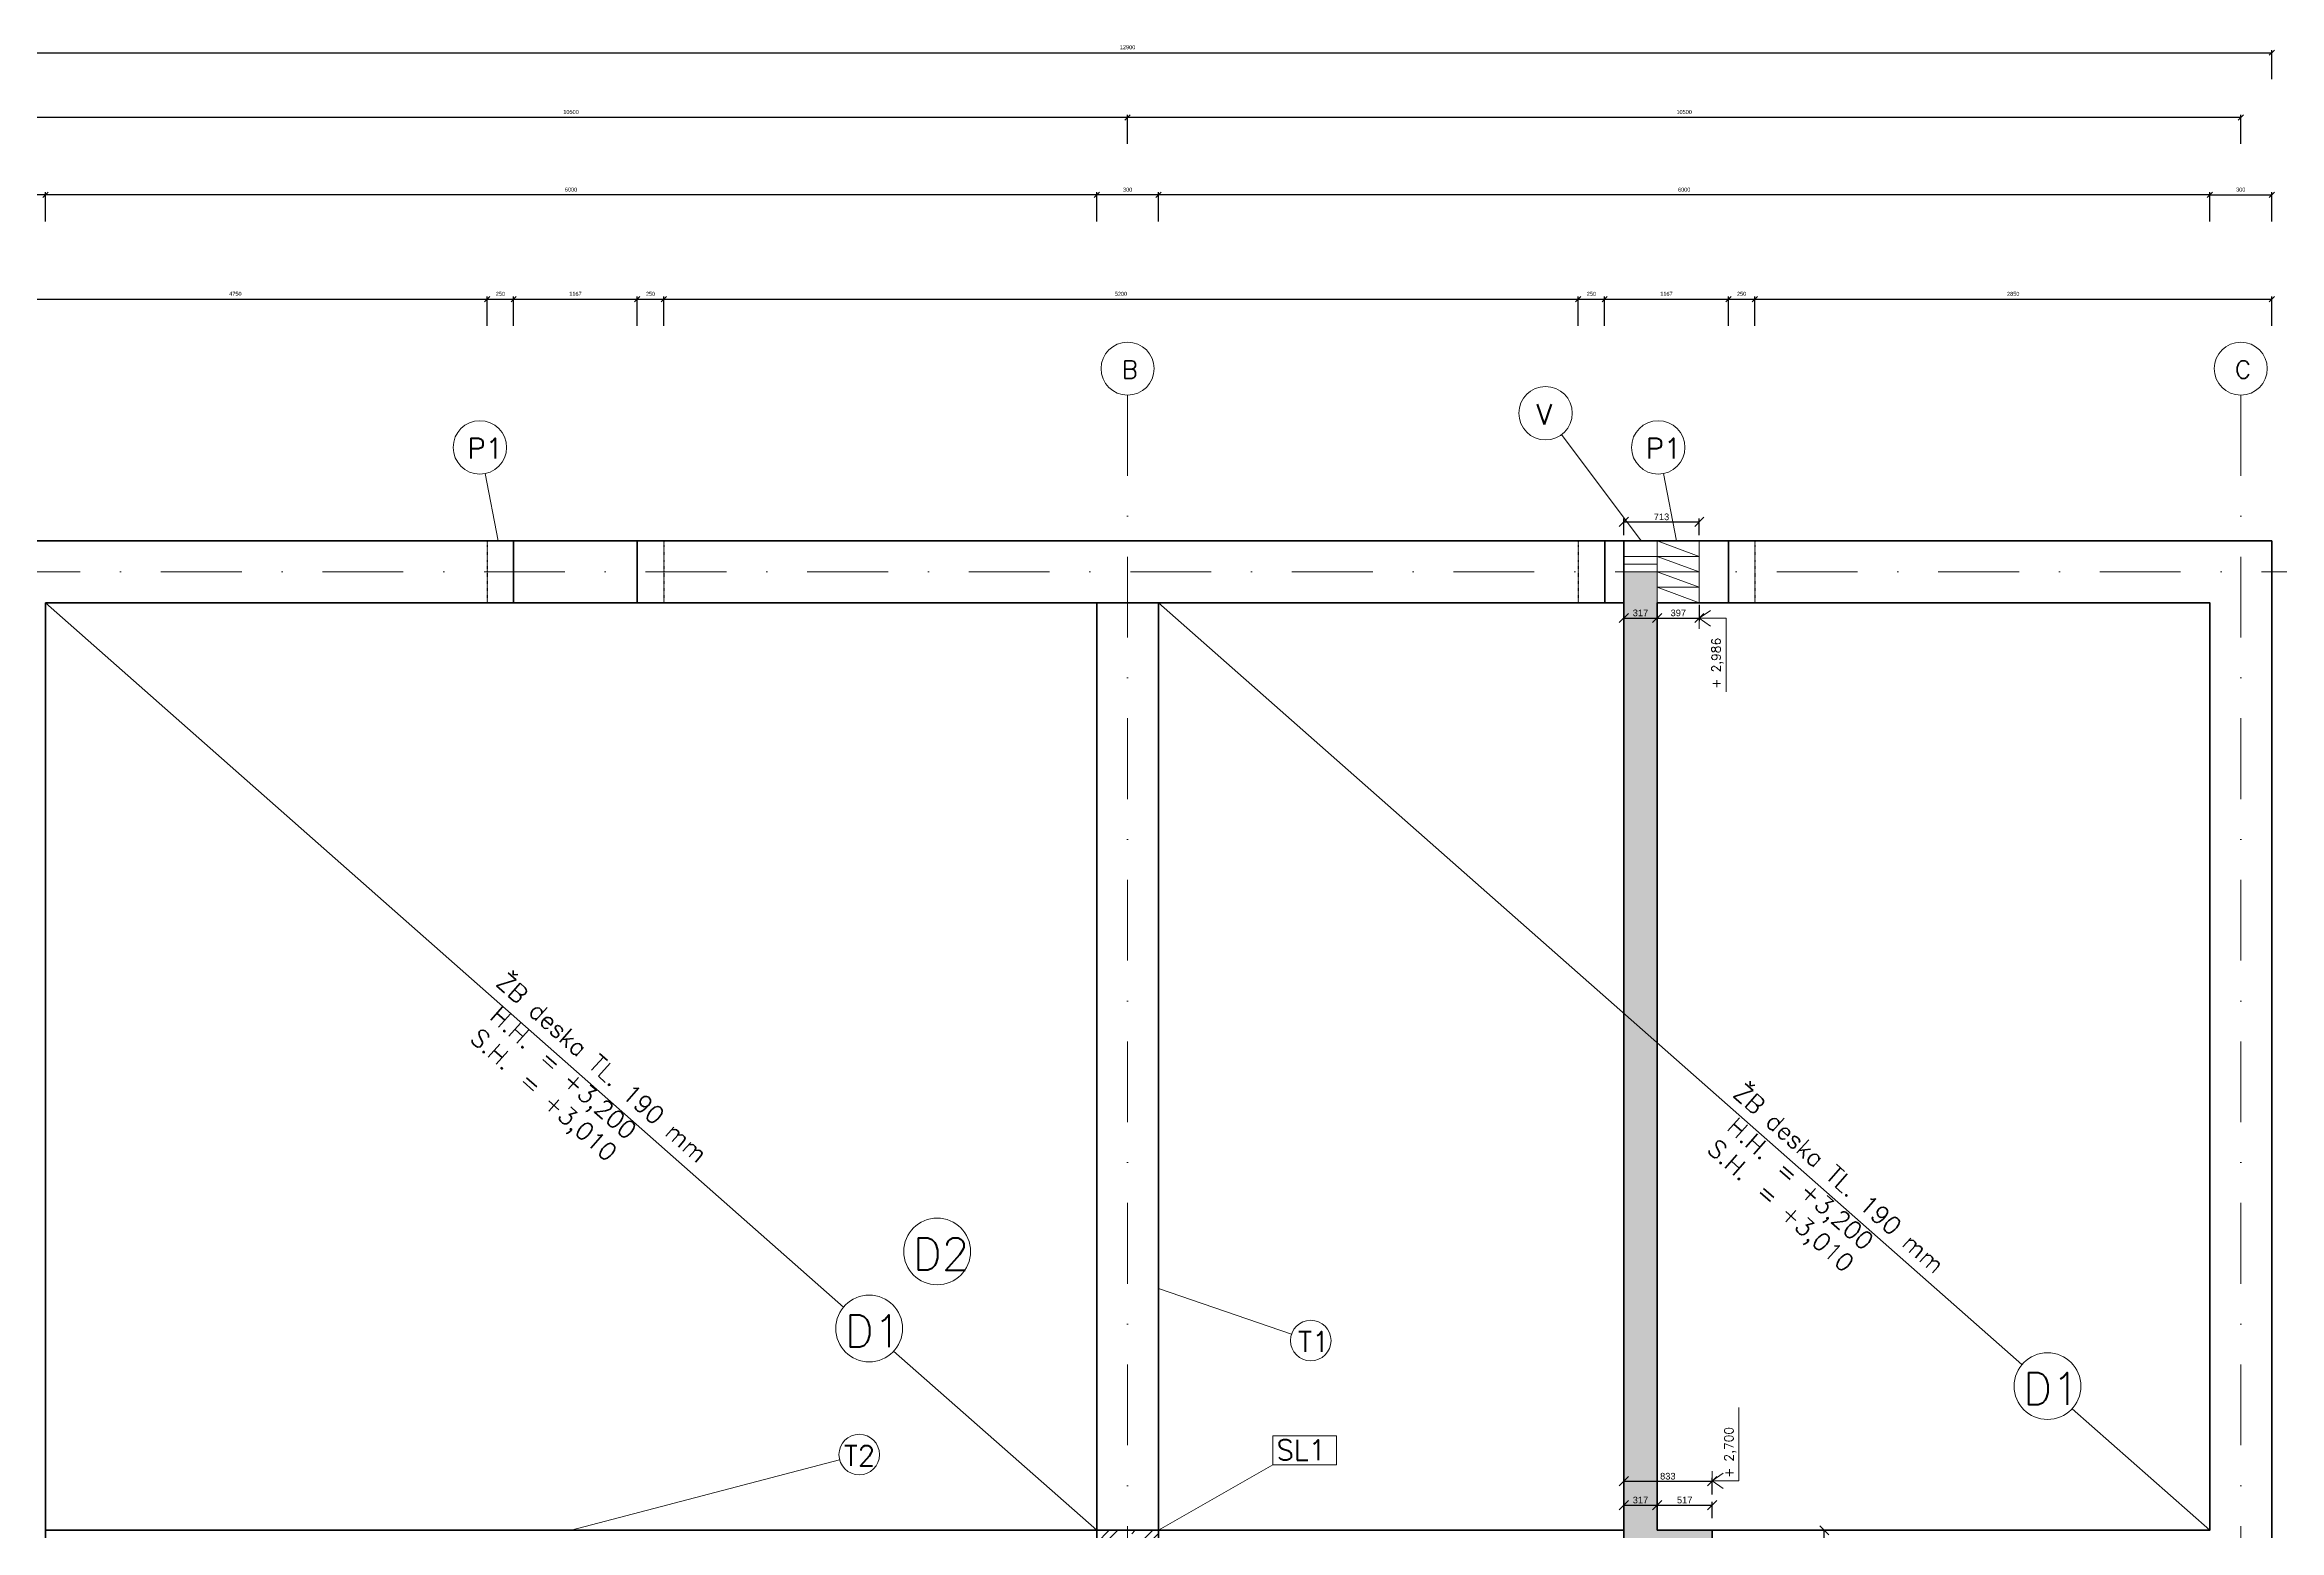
# Model space of a CAD drawing. Header units: millimetres. Extents: x -109904 to 256066, y -215550 to 75535.
# Drawn here: x 169534 to 190613, y 19636 to 33650 of the extents above; entities that cross this region are included whole.
import ezdxf

# ---------------------------------------------------------------- set-up
doc = ezdxf.new("R2010")
doc.units = ezdxf.units.MM
doc.header["$LTSCALE"] = 20
for name, pattern in [('DĚLICÍ', [31.75, 12.7, -6.35, 0, -6.35, 0, -6.35]), ('ČERCHOVANÁ', [25.4, 12.7, -6.35, 0, -6.35]), ('ČERCHOVANÁ2', [12.7, 6.35, -3.175, 0, -3.175])]:
    doc.linetypes.add(name, pattern=pattern)
for name, color, linetype, lineweight in [('izolace', 42, 'IZOLACE', 13), ('Koty', 4, 'Continuous', 18), ('Kóty', 4, 'Continuous', 18), ('překlady', 2, 'DĚLICÍ', 25), ('TENKÁ PLNÁ ČÁRA', 7, 'Continuous', 18), ('TENKÁ ČERCHOVANÁ ČÁRA', 60, 'ČERCHOVANÁ', 18), ('TLUSTÁ PLNÁ ČÁRA', 2, 'Continuous', 35), ('tlustá čára', 212, 'Continuous', 35), ('šrafy', 7, 'Continuous', 13)]:
    doc.layers.add(name, color=color, linetype=linetype, lineweight=lineweight)
doc.styles.add('Romans', font='romans.shx')
doc.styles.get("Standard").update_dxf_attribs({"font": 'arial.ttf'})
doc.linetypes.add('IZOLACE', pattern='A,0.00254,-2.54,[134,ltypeshp.shx,S=2.54,R=0,X=-2.54,Y=0],-5.08,[134,ltypeshp.shx,S=2.54,R=180,X=2.54,Y=0],-2.54', length=10.16254)
doc.dimstyles.new('Kopie Rozmery_1_50 - mensi koty', dxfattribs={"dimscale": 25, "dimtxt": 2.5, "dimasz": 3.5, "dimexe": 1.25, "dimexo": 0.625, "dimtad": 1, "dimdec": 0, "dimtxsty": 'Standard', "dimblk": 'OBLIQUE', "dimcen": 2.5, "dimadec": 0, "dimazin": 0, "dimtfac": 1, "dimtdec": 0, "dimtmove": 0, "dimatfit": 3, "dimldrblk": 'OBLIQUE', "dimfxl": 5, "dimfxlon": 1, "dimarcsym": 0})
doc.dimstyles.new('Rozmery_1_50', dxfattribs={"dimscale": 50, "dimtxt": 0.75, "dimasz": 1, "dimexe": 0.5, "dimexo": 0.625, "dimtad": 1, "dimdec": 0, "dimtxsty": 'Standard', "dimblk": 'OBLIQUE', "dimcen": 2.5, "dimadec": 0, "dimazin": 0, "dimtfac": 1, "dimtdec": 0, "dimtmove": 0, "dimatfit": 3, "dimldrblk": 'OBLIQUE', "dimfxl": 5, "dimfxlon": 1, "dimarcsym": 0})

# ---------------------------------------------------------------- blocks, each defined once
blk = doc.blocks.new('_Oblique')
at = {"color": 0, "linetype": 'ByBlock', "lineweight": -2}
blk.add_line((-0.5, -0.5), (0.5, 0.5), dxfattribs=at)
blk = doc.blocks.new('*D277')
at = {"layer": 'Defpoints', "color": 0, "transparency": 16777216}
for p in [(180041, 32233), (180041, 29746), (189957, 29064)]:
    blk.add_point(p, dxfattribs=at)
at = {"layer": 'Kóty', "color": 0, "lineweight": -2, "transparency": 16777216}
for p, q in [((180041, 31983), (180041, 32258)), ((189957, 31983), (189957, 32258)), ((189957, 32233), (180041, 32233))]:
    blk.add_line(p, q, dxfattribs=at)
at = {"layer": 'Kóty', "color": 0, "lineweight": -2, "transparency": 16777216, "xscale": 50, "yscale": 50, "zscale": 50, "rotation": 180}
blk.add_blockref('_Oblique', (180041, 32233), dxfattribs=at)
at = {"layer": 'Kóty', "color": 0, "lineweight": -2, "transparency": 16777216, "xscale": 50, "yscale": 50, "zscale": 50}
blk.add_blockref('_Oblique', (189957, 32233), dxfattribs=at)
at = {"layer": 'Kóty', "color": 0, "transparency": 16777216, "insert": (184999, 32283), "char_height": 37.5, "attachment_point": 5}
blk.add_mtext('6000', dxfattribs=at)
blk = doc.blocks.new('*D278')
at = {"layer": 'Defpoints', "color": 0, "transparency": 16777216}
for p in [(179458, 32233), (179458, 29064), (180041, 29064)]:
    blk.add_point(p, dxfattribs=at)
at = {"layer": 'Kóty', "color": 0, "lineweight": -2, "transparency": 16777216}
for p, q in [((179458, 31983), (179458, 32258)), ((180041, 31983), (180041, 32258)), ((180041, 32233), (179458, 32233))]:
    blk.add_line(p, q, dxfattribs=at)
at = {"layer": 'Kóty', "color": 0, "lineweight": -2, "transparency": 16777216, "xscale": 50, "yscale": 50, "zscale": 50, "rotation": 180}
blk.add_blockref('_Oblique', (179458, 32233), dxfattribs=at)
at = {"layer": 'Kóty', "color": 0, "lineweight": -2, "transparency": 16777216, "xscale": 50, "yscale": 50, "zscale": 50}
blk.add_blockref('_Oblique', (180041, 32233), dxfattribs=at)
at = {"layer": 'Kóty', "color": 0, "transparency": 16777216, "insert": (179749, 32283), "char_height": 37.5, "attachment_point": 5}
blk.add_mtext('300', dxfattribs=at)
blk = doc.blocks.new('*D279')
at = {"layer": 'Defpoints', "color": 0, "transparency": 16777216}
for p in [(169541, 32233), (169541, 29064), (179458, 29064)]:
    blk.add_point(p, dxfattribs=at)
at = {"layer": 'Kóty', "color": 0, "lineweight": -2, "transparency": 16777216}
for p, q in [((169541, 31983), (169541, 32258)), ((179458, 31983), (179458, 32258)), ((179458, 32233), (169541, 32233))]:
    blk.add_line(p, q, dxfattribs=at)
at = {"layer": 'Kóty', "color": 0, "lineweight": -2, "transparency": 16777216, "xscale": 50, "yscale": 50, "zscale": 50, "rotation": 180}
blk.add_blockref('_Oblique', (169541, 32233), dxfattribs=at)
at = {"layer": 'Kóty', "color": 0, "lineweight": -2, "transparency": 16777216, "xscale": 50, "yscale": 50, "zscale": 50}
blk.add_blockref('_Oblique', (179458, 32233), dxfattribs=at)
at = {"layer": 'Kóty', "color": 0, "transparency": 16777216, "insert": (174499, 32283), "char_height": 37.5, "attachment_point": 5}
blk.add_mtext('6000', dxfattribs=at)
blk = doc.blocks.new('*D280')
at = {"layer": 'Defpoints', "color": 0, "transparency": 16777216}
for p in [(190541, 33575), (168958, 29399), (190541, 29356)]:
    blk.add_point(p, dxfattribs=at)
at = {"layer": 'Kóty', "color": 0, "lineweight": -2, "transparency": 16777216}
for p, q in [((168958, 33325), (168958, 33600)), ((168958, 33575), (190541, 33575)), ((190541, 33325), (190541, 33600))]:
    blk.add_line(p, q, dxfattribs=at)
at = {"layer": 'Kóty', "color": 0, "lineweight": -2, "transparency": 16777216, "xscale": 50, "yscale": 50, "zscale": 50, "rotation": 180}
blk.add_blockref('_Oblique', (168958, 33575), dxfattribs=at)
at = {"layer": 'Kóty', "color": 0, "lineweight": -2, "transparency": 16777216, "xscale": 50, "yscale": 50, "zscale": 50}
blk.add_blockref('_Oblique', (190541, 33575), dxfattribs=at)
at = {"layer": 'Kóty', "color": 0, "transparency": 16777216, "insert": (179749, 33626), "char_height": 37.5, "attachment_point": 5}
blk.add_mtext('12900', dxfattribs=at)
blk = doc.blocks.new('*D281')
at = {"layer": 'Defpoints', "color": 0, "transparency": 16777216}
for p in [(179749, 32964), (179749, 29365), (190249, 29365)]:
    blk.add_point(p, dxfattribs=at)
at = {"layer": 'Kóty', "color": 0, "lineweight": -2, "transparency": 16777216}
for p, q in [((179749, 32714), (179749, 32989)), ((190249, 32964), (179749, 32964)), ((190249, 32714), (190249, 32989))]:
    blk.add_line(p, q, dxfattribs=at)
at = {"layer": 'Kóty', "color": 0, "lineweight": -2, "transparency": 16777216, "xscale": 50, "yscale": 50, "zscale": 50, "rotation": 180}
blk.add_blockref('_Oblique', (179749, 32964), dxfattribs=at)
at = {"layer": 'Kóty', "color": 0, "lineweight": -2, "transparency": 16777216, "xscale": 50, "yscale": 50, "zscale": 50}
blk.add_blockref('_Oblique', (190249, 32964), dxfattribs=at)
at = {"layer": 'Kóty', "color": 0, "transparency": 16777216, "insert": (184999, 33015), "char_height": 37.5, "attachment_point": 5}
blk.add_mtext('10500', dxfattribs=at)
blk = doc.blocks.new('*D282')
at = {"layer": 'Defpoints', "color": 0, "transparency": 16777216}
for p in [(169249, 32964), (169249, 29356), (179749, 29356)]:
    blk.add_point(p, dxfattribs=at)
at = {"layer": 'Kóty', "color": 0, "lineweight": -2, "transparency": 16777216}
for p, q in [((169249, 32714), (169249, 32989)), ((179749, 32964), (169249, 32964)), ((179749, 32714), (179749, 32989))]:
    blk.add_line(p, q, dxfattribs=at)
at = {"layer": 'Kóty', "color": 0, "lineweight": -2, "transparency": 16777216, "xscale": 50, "yscale": 50, "zscale": 50, "rotation": 180}
blk.add_blockref('_Oblique', (169249, 32964), dxfattribs=at)
at = {"layer": 'Kóty', "color": 0, "lineweight": -2, "transparency": 16777216, "xscale": 50, "yscale": 50, "zscale": 50}
blk.add_blockref('_Oblique', (179749, 32964), dxfattribs=at)
at = {"layer": 'Kóty', "color": 0, "transparency": 16777216, "insert": (174499, 33015), "char_height": 37.5, "attachment_point": 5}
blk.add_mtext('10500', dxfattribs=at)
blk = doc.blocks.new('*D283')
at = {"layer": 'Defpoints', "color": 0, "transparency": 16777216}
for p in [(190541, 32233), (190541, 29647), (189957, 29064)]:
    blk.add_point(p, dxfattribs=at)
at = {"layer": 'Kóty', "color": 0, "lineweight": -2, "transparency": 16777216}
for p, q in [((189957, 31983), (189957, 32258)), ((190541, 31983), (190541, 32258)), ((189957, 32233), (190541, 32233))]:
    blk.add_line(p, q, dxfattribs=at)
at = {"layer": 'Kóty', "color": 0, "lineweight": -2, "transparency": 16777216, "xscale": 50, "yscale": 50, "zscale": 50, "rotation": 180}
blk.add_blockref('_Oblique', (189957, 32233), dxfattribs=at)
at = {"layer": 'Kóty', "color": 0, "lineweight": -2, "transparency": 16777216, "xscale": 50, "yscale": 50, "zscale": 50}
blk.add_blockref('_Oblique', (190541, 32233), dxfattribs=at)
at = {"layer": 'Kóty', "color": 0, "transparency": 16777216, "insert": (190249, 32283), "char_height": 37.5, "attachment_point": 5}
blk.add_mtext('300', dxfattribs=at)
blk = doc.blocks.new('*D284')
at = {"layer": 'Defpoints', "color": 0, "transparency": 16777216}
for p in [(168958, 32233), (168958, 29647), (169541, 29064)]:
    blk.add_point(p, dxfattribs=at)
at = {"layer": 'Kóty', "color": 0, "lineweight": -2, "transparency": 16777216}
for p, q in [((168958, 31983), (168958, 32258)), ((169541, 31983), (169541, 32258)), ((169541, 32233), (168958, 32233))]:
    blk.add_line(p, q, dxfattribs=at)
at = {"layer": 'Kóty', "color": 0, "lineweight": -2, "transparency": 16777216, "xscale": 50, "yscale": 50, "zscale": 50, "rotation": 180}
blk.add_blockref('_Oblique', (168958, 32233), dxfattribs=at)
at = {"layer": 'Kóty', "color": 0, "lineweight": -2, "transparency": 16777216, "xscale": 50, "yscale": 50, "zscale": 50}
blk.add_blockref('_Oblique', (169541, 32233), dxfattribs=at)
at = {"layer": 'Kóty', "color": 0, "transparency": 16777216, "insert": (169249, 32283), "char_height": 37.5, "attachment_point": 5}
blk.add_mtext('300', dxfattribs=at)
blk = doc.blocks.new('*D269')
at = {"layer": 'Defpoints', "color": 0, "transparency": 16777216}
for p in [(173708, 31249), (168958, 28969), (173708, 28969)]:
    blk.add_point(p, dxfattribs=at)
at = {"layer": 'Kóty', "color": 0, "lineweight": -2, "transparency": 16777216}
for p, q in [((168958, 30999), (168958, 31274)), ((168958, 31249), (173708, 31249)), ((173708, 30999), (173708, 31274))]:
    blk.add_line(p, q, dxfattribs=at)
at = {"layer": 'Kóty', "color": 0, "lineweight": -2, "transparency": 16777216, "xscale": 50, "yscale": 50, "zscale": 50, "rotation": 180}
blk.add_blockref('_Oblique', (168958, 31249), dxfattribs=at)
at = {"layer": 'Kóty', "color": 0, "lineweight": -2, "transparency": 16777216, "xscale": 50, "yscale": 50, "zscale": 50}
blk.add_blockref('_Oblique', (173708, 31249), dxfattribs=at)
at = {"layer": 'Kóty', "color": 0, "transparency": 16777216, "insert": (171333, 31300), "char_height": 37.5, "attachment_point": 5}
blk.add_mtext('4750', dxfattribs=at)
blk = doc.blocks.new('*D309')
at = {"layer": 'Defpoints', "color": 0, "transparency": 16777216}
for p in [(175124, 31249), (173958, 28969), (175124, 28969)]:
    blk.add_point(p, dxfattribs=at)
at = {"layer": 'Kóty', "color": 0, "lineweight": -2, "transparency": 16777216}
for p, q in [((173958, 30999), (173958, 31274)), ((173958, 31249), (175124, 31249)), ((175124, 30999), (175124, 31274))]:
    blk.add_line(p, q, dxfattribs=at)
at = {"layer": 'Kóty', "color": 0, "lineweight": -2, "transparency": 16777216, "xscale": 50, "yscale": 50, "zscale": 50, "rotation": 180}
blk.add_blockref('_Oblique', (173958, 31249), dxfattribs=at)
at = {"layer": 'Kóty', "color": 0, "lineweight": -2, "transparency": 16777216, "xscale": 50, "yscale": 50, "zscale": 50}
blk.add_blockref('_Oblique', (175124, 31249), dxfattribs=at)
at = {"layer": 'Kóty', "color": 0, "transparency": 16777216, "insert": (174541, 31300), "char_height": 37.5, "attachment_point": 5}
blk.add_mtext('1167', dxfattribs=at)
blk = doc.blocks.new('*D310')
at = {"layer": 'Defpoints', "color": 0, "transparency": 16777216}
for p in [(175374, 31249), (175124, 28969), (175374, 28969)]:
    blk.add_point(p, dxfattribs=at)
at = {"layer": 'Kóty', "color": 0, "lineweight": -2, "transparency": 16777216}
for p, q in [((175124, 30999), (175124, 31274)), ((175124, 31249), (175374, 31249)), ((175374, 30999), (175374, 31274))]:
    blk.add_line(p, q, dxfattribs=at)
at = {"layer": 'Kóty', "color": 0, "lineweight": -2, "transparency": 16777216, "xscale": 50, "yscale": 50, "zscale": 50, "rotation": 180}
blk.add_blockref('_Oblique', (175124, 31249), dxfattribs=at)
at = {"layer": 'Kóty', "color": 0, "lineweight": -2, "transparency": 16777216, "xscale": 50, "yscale": 50, "zscale": 50}
blk.add_blockref('_Oblique', (175374, 31249), dxfattribs=at)
at = {"layer": 'Kóty', "color": 0, "transparency": 16777216, "insert": (175249, 31300), "char_height": 37.5, "attachment_point": 5}
blk.add_mtext('250', dxfattribs=at)
blk = doc.blocks.new('*D311')
at = {"layer": 'Defpoints', "color": 0, "transparency": 16777216}
for p in [(183999, 31249), (175374, 28969), (183999, 28969)]:
    blk.add_point(p, dxfattribs=at)
at = {"layer": 'Kóty', "color": 0, "lineweight": -2, "transparency": 16777216}
for p, q in [((175374, 30999), (175374, 31274)), ((175374, 31249), (183999, 31249)), ((183999, 30999), (183999, 31274))]:
    blk.add_line(p, q, dxfattribs=at)
at = {"layer": 'Kóty', "color": 0, "lineweight": -2, "transparency": 16777216, "xscale": 50, "yscale": 50, "zscale": 50, "rotation": 180}
blk.add_blockref('_Oblique', (175374, 31249), dxfattribs=at)
at = {"layer": 'Kóty', "color": 0, "lineweight": -2, "transparency": 16777216, "xscale": 50, "yscale": 50, "zscale": 50}
blk.add_blockref('_Oblique', (183999, 31249), dxfattribs=at)
at = {"layer": 'Kóty', "color": 0, "transparency": 16777216, "insert": (179687, 31300), "char_height": 37.5, "attachment_point": 5}
blk.add_mtext('5200', dxfattribs=at)
blk = doc.blocks.new('*D305')
at = {"layer": 'Defpoints', "color": 0, "transparency": 16777216}
for p in [(184249, 31249), (183999, 28969), (184249, 28969)]:
    blk.add_point(p, dxfattribs=at)
at = {"layer": 'Kóty', "color": 0, "lineweight": -2, "transparency": 16777216}
for p, q in [((183999, 30999), (183999, 31274)), ((183999, 31249), (184249, 31249)), ((184249, 30999), (184249, 31274))]:
    blk.add_line(p, q, dxfattribs=at)
at = {"layer": 'Kóty', "color": 0, "lineweight": -2, "transparency": 16777216, "xscale": 50, "yscale": 50, "zscale": 50, "rotation": 180}
blk.add_blockref('_Oblique', (183999, 31249), dxfattribs=at)
at = {"layer": 'Kóty', "color": 0, "lineweight": -2, "transparency": 16777216, "xscale": 50, "yscale": 50, "zscale": 50}
blk.add_blockref('_Oblique', (184249, 31249), dxfattribs=at)
at = {"layer": 'Kóty', "color": 0, "transparency": 16777216, "insert": (184124, 31300), "char_height": 37.5, "attachment_point": 5}
blk.add_mtext('250', dxfattribs=at)
blk = doc.blocks.new('*D306')
at = {"layer": 'Defpoints', "color": 0, "transparency": 16777216}
for p in [(185416, 31249), (184249, 28969), (185416, 28969)]:
    blk.add_point(p, dxfattribs=at)
at = {"layer": 'Kóty', "color": 0, "lineweight": -2, "transparency": 16777216}
for p, q in [((184249, 30999), (184249, 31274)), ((184249, 31249), (185416, 31249)), ((185416, 30999), (185416, 31274))]:
    blk.add_line(p, q, dxfattribs=at)
at = {"layer": 'Kóty', "color": 0, "lineweight": -2, "transparency": 16777216, "xscale": 50, "yscale": 50, "zscale": 50, "rotation": 180}
blk.add_blockref('_Oblique', (184249, 31249), dxfattribs=at)
at = {"layer": 'Kóty', "color": 0, "lineweight": -2, "transparency": 16777216, "xscale": 50, "yscale": 50, "zscale": 50}
blk.add_blockref('_Oblique', (185416, 31249), dxfattribs=at)
at = {"layer": 'Kóty', "color": 0, "transparency": 16777216, "insert": (184832, 31300), "char_height": 37.5, "attachment_point": 5}
blk.add_mtext('1167', dxfattribs=at)
blk = doc.blocks.new('*D307')
at = {"layer": 'Defpoints', "color": 0, "transparency": 16777216}
for p in [(185666, 31249), (185416, 28969), (185666, 28969)]:
    blk.add_point(p, dxfattribs=at)
at = {"layer": 'Kóty', "color": 0, "lineweight": -2, "transparency": 16777216}
for p, q in [((185416, 30999), (185416, 31274)), ((185416, 31249), (185666, 31249)), ((185666, 30999), (185666, 31274))]:
    blk.add_line(p, q, dxfattribs=at)
at = {"layer": 'Kóty', "color": 0, "lineweight": -2, "transparency": 16777216, "xscale": 50, "yscale": 50, "zscale": 50, "rotation": 180}
blk.add_blockref('_Oblique', (185416, 31249), dxfattribs=at)
at = {"layer": 'Kóty', "color": 0, "lineweight": -2, "transparency": 16777216, "xscale": 50, "yscale": 50, "zscale": 50}
blk.add_blockref('_Oblique', (185666, 31249), dxfattribs=at)
at = {"layer": 'Kóty', "color": 0, "transparency": 16777216, "insert": (185541, 31300), "char_height": 37.5, "attachment_point": 5}
blk.add_mtext('250', dxfattribs=at)
blk = doc.blocks.new('*D308')
at = {"layer": 'Defpoints', "color": 0, "transparency": 16777216}
for p in [(190541, 31249), (185666, 28969), (190541, 28969)]:
    blk.add_point(p, dxfattribs=at)
at = {"layer": 'Kóty', "color": 0, "lineweight": -2, "transparency": 16777216}
for p, q in [((185666, 30999), (185666, 31274)), ((185666, 31249), (190541, 31249)), ((190541, 30999), (190541, 31274))]:
    blk.add_line(p, q, dxfattribs=at)
at = {"layer": 'Kóty', "color": 0, "lineweight": -2, "transparency": 16777216, "xscale": 50, "yscale": 50, "zscale": 50, "rotation": 180}
blk.add_blockref('_Oblique', (185666, 31249), dxfattribs=at)
at = {"layer": 'Kóty', "color": 0, "lineweight": -2, "transparency": 16777216, "xscale": 50, "yscale": 50, "zscale": 50}
blk.add_blockref('_Oblique', (190541, 31249), dxfattribs=at)
at = {"layer": 'Kóty', "color": 0, "transparency": 16777216, "insert": (188103, 31300), "char_height": 37.5, "attachment_point": 5}
blk.add_mtext('2850', dxfattribs=at)
blk = doc.blocks.new('*D268')
at = {"layer": 'Defpoints', "color": 0, "transparency": 16777216}
for p in [(173958, 31249), (173708, 28969), (173958, 28969)]:
    blk.add_point(p, dxfattribs=at)
at = {"layer": 'Kóty', "color": 0, "lineweight": -2, "transparency": 16777216}
for p, q in [((173708, 30999), (173708, 31274)), ((173708, 31249), (173958, 31249)), ((173958, 30999), (173958, 31274))]:
    blk.add_line(p, q, dxfattribs=at)
at = {"layer": 'Kóty', "color": 0, "lineweight": -2, "transparency": 16777216, "xscale": 50, "yscale": 50, "zscale": 50, "rotation": 180}
blk.add_blockref('_Oblique', (173708, 31249), dxfattribs=at)
at = {"layer": 'Kóty', "color": 0, "lineweight": -2, "transparency": 16777216, "xscale": 50, "yscale": 50, "zscale": 50}
blk.add_blockref('_Oblique', (173958, 31249), dxfattribs=at)
at = {"layer": 'Kóty', "color": 0, "transparency": 16777216, "insert": (173833, 31300), "char_height": 37.5, "attachment_point": 5}
blk.add_mtext('250', dxfattribs=at)
blk = doc.blocks.new('*D297')
at = {"layer": 'Defpoints', "color": 0, "transparency": 16777216}
for p in [(185142, 29149), (184429, 28969), (185142, 28969)]:
    blk.add_point(p, dxfattribs=at)
at = {"layer": 'Kóty', "color": 0, "lineweight": -2, "transparency": 16777216}
for p, q in [((184429, 29024), (184429, 29180)), ((184429, 29149), (185142, 29149)), ((185142, 29024), (185142, 29180))]:
    blk.add_line(p, q, dxfattribs=at)
at = {"layer": 'Kóty', "color": 0, "lineweight": -2, "transparency": 16777216, "xscale": 87.5, "yscale": 87.5, "zscale": 87.5, "rotation": 180}
blk.add_blockref('_Oblique', (184429, 29149), dxfattribs=at)
at = {"layer": 'Kóty', "color": 0, "lineweight": -2, "transparency": 16777216, "xscale": 87.5, "yscale": 87.5, "zscale": 87.5}
blk.add_blockref('_Oblique', (185142, 29149), dxfattribs=at)
at = {"layer": 'Kóty', "color": 0, "transparency": 16777216, "insert": (184785, 29196), "char_height": 62.5, "attachment_point": 5}
blk.add_mtext('713', dxfattribs=at)
blk = doc.blocks.new('*D298')
at = {"layer": 'Defpoints', "color": 0, "transparency": 16777216}
for p in [(184429, 28386), (184745, 28386), (184745, 28242)]:
    blk.add_point(p, dxfattribs=at)
at = {"layer": 'Kóty', "color": 0, "lineweight": -2, "transparency": 16777216}
for p, q in [((184429, 28367), (184429, 28211)), ((184745, 28367), (184745, 28211)), ((184429, 28242), (184745, 28242))]:
    blk.add_line(p, q, dxfattribs=at)
at = {"layer": 'Kóty', "color": 0, "lineweight": -2, "transparency": 16777216, "xscale": 87.5, "yscale": 87.5, "zscale": 87.5, "rotation": 180}
blk.add_blockref('_Oblique', (184429, 28242), dxfattribs=at)
at = {"layer": 'Kóty', "color": 0, "lineweight": -2, "transparency": 16777216, "xscale": 87.5, "yscale": 87.5, "zscale": 87.5}
blk.add_blockref('_Oblique', (184745, 28242), dxfattribs=at)
at = {"layer": 'Kóty', "color": 0, "transparency": 16777216, "insert": (184587, 28290), "char_height": 62.5, "attachment_point": 5}
blk.add_mtext('317', dxfattribs=at)
blk = doc.blocks.new('*D287')
at = {"layer": 'Defpoints', "color": 0, "transparency": 16777216}
for p in [(184745, 28386), (185142, 28386), (185142, 28242)]:
    blk.add_point(p, dxfattribs=at)
at = {"layer": 'Kóty', "color": 0, "lineweight": -2, "transparency": 16777216}
for p, q in [((184745, 28367), (184745, 28211)), ((185142, 28367), (185142, 28211)), ((184745, 28242), (185142, 28242))]:
    blk.add_line(p, q, dxfattribs=at)
at = {"layer": 'Kóty', "color": 0, "lineweight": -2, "transparency": 16777216, "xscale": 87.5, "yscale": 87.5, "zscale": 87.5, "rotation": 180}
blk.add_blockref('_Oblique', (184745, 28242), dxfattribs=at)
at = {"layer": 'Kóty', "color": 0, "lineweight": -2, "transparency": 16777216, "xscale": 87.5, "yscale": 87.5, "zscale": 87.5}
blk.add_blockref('_Oblique', (185142, 28242), dxfattribs=at)
at = {"layer": 'Kóty', "color": 0, "transparency": 16777216, "insert": (184944, 28290), "char_height": 62.5, "attachment_point": 5}
blk.add_mtext('397', dxfattribs=at)
blk = doc.blocks.new('*D288')
at = {"layer": 'Defpoints', "color": 0, "transparency": 16777216}
for p in [(184745, 19874), (184429, 19636), (184745, 19636)]:
    blk.add_point(p, dxfattribs=at)
at = {"layer": 'Kóty', "color": 0, "lineweight": -2, "transparency": 16777216}
for p, q in [((184429, 19749), (184429, 19905)), ((184429, 19874), (184745, 19874)), ((184745, 19749), (184745, 19905))]:
    blk.add_line(p, q, dxfattribs=at)
at = {"layer": 'Kóty', "color": 0, "lineweight": -2, "transparency": 16777216, "xscale": 87.5, "yscale": 87.5, "zscale": 87.5, "rotation": 180}
blk.add_blockref('_Oblique', (184429, 19874), dxfattribs=at)
at = {"layer": 'Kóty', "color": 0, "lineweight": -2, "transparency": 16777216, "xscale": 87.5, "yscale": 87.5, "zscale": 87.5}
blk.add_blockref('_Oblique', (184745, 19874), dxfattribs=at)
at = {"layer": 'Kóty', "color": 0, "transparency": 16777216, "insert": (184587, 19921), "char_height": 62.5, "attachment_point": 5}
blk.add_mtext('317', dxfattribs=at)
blk = doc.blocks.new('*D289')
at = {"layer": 'Defpoints', "color": 0, "transparency": 16777216}
for p in [(185262, 19874), (184745, 19636), (185262, 19636)]:
    blk.add_point(p, dxfattribs=at)
at = {"layer": 'Kóty', "color": 0, "lineweight": -2, "transparency": 16777216}
for p, q in [((184745, 19749), (184745, 19905)), ((184745, 19874), (185262, 19874)), ((185262, 19749), (185262, 19905))]:
    blk.add_line(p, q, dxfattribs=at)
at = {"layer": 'Kóty', "color": 0, "lineweight": -2, "transparency": 16777216, "xscale": 87.5, "yscale": 87.5, "zscale": 87.5, "rotation": 180}
blk.add_blockref('_Oblique', (184745, 19874), dxfattribs=at)
at = {"layer": 'Kóty', "color": 0, "lineweight": -2, "transparency": 16777216, "xscale": 87.5, "yscale": 87.5, "zscale": 87.5}
blk.add_blockref('_Oblique', (185262, 19874), dxfattribs=at)
at = {"layer": 'Kóty', "color": 0, "transparency": 16777216, "insert": (185004, 19921), "char_height": 62.5, "attachment_point": 5}
blk.add_mtext('517', dxfattribs=at)
blk = doc.blocks.new('*D243')
at = {"layer": 'Defpoints', "color": 0, "transparency": 16777216}
for p in [(185262, 20099), (184429, 19874), (185262, 19874)]:
    blk.add_point(p, dxfattribs=at)
at = {"layer": 'Kóty', "color": 0, "lineweight": -2, "transparency": 16777216}
for p, q in [((184429, 19974), (184429, 20130)), ((184429, 20099), (185262, 20099)), ((185262, 19974), (185262, 20130))]:
    blk.add_line(p, q, dxfattribs=at)
at = {"layer": 'Kóty', "color": 0, "lineweight": -2, "transparency": 16777216, "xscale": 87.5, "yscale": 87.5, "zscale": 87.5, "rotation": 180}
blk.add_blockref('_Oblique', (184429, 20099), dxfattribs=at)
at = {"layer": 'Kóty', "color": 0, "lineweight": -2, "transparency": 16777216, "xscale": 87.5, "yscale": 87.5, "zscale": 87.5}
blk.add_blockref('_Oblique', (185262, 20099), dxfattribs=at)
at = {"layer": 'Kóty', "color": 0, "transparency": 16777216, "insert": (184845, 20146), "char_height": 62.5, "attachment_point": 5}
blk.add_mtext('833', dxfattribs=at)
blk = doc.blocks.new('*D290')
at = {"layer": 'Defpoints', "color": 0, "transparency": 16777216}
for p in [(186321, 19636), (186608, 19636), (186608, 19053)]:
    blk.add_point(p, dxfattribs=at)
at = {"layer": 'Kóty', "color": 0, "lineweight": -2, "transparency": 16777216}
for p, q in [((186446, 19636), (186290, 19636)), ((186321, 19053), (186321, 19636)), ((186446, 19053), (186290, 19053))]:
    blk.add_line(p, q, dxfattribs=at)
at = {"layer": 'Kóty', "color": 0, "lineweight": -2, "transparency": 16777216, "xscale": 87.5, "yscale": 87.5, "zscale": 87.5}
for p, rotation in [((186321, 19636), 90), ((186321, 19053), 270)]:
    blk.add_blockref('_Oblique', p, dxfattribs=dict(at, rotation=rotation))
at = {"layer": 'Kóty', "color": 0, "transparency": 16777216, "insert": (186274, 19344), "char_height": 62.5, "attachment_point": 5, "rotation": 90}
blk.add_mtext('300', dxfattribs=at)

msp = doc.modelspace()

# ---------------------------------------------------------------- hatches: boundary and pattern name
at = {"layer": 'TENKÁ PLNÁ ČÁRA', "transparency": 33554687}
h = msp.add_hatch(dxfattribs=at)
h.set_pattern_fill('BETON ZELEZOVY', color=256, scale=58.3331)
h.set_pattern_definition([(45, (56953.67, -22139.3), (-206.23865, 206.23865), []), (45, (57036.17, -22139.3), (-206.23865, 206.23865), []), (45, (57201.16, -22139.3), (-123.7432, 288.7341), [116.6662, -58.3331, 0, -58.3331])])
h.paths.add_polyline_path([(180040.834, 19635.954), (179749.168, 19635.954), (179749.168, 19344.289), (180040.834, 19344.289)])
h.paths.add_polyline_path([(179749.168, 19635.954), (179457.503, 19635.954), (179457.503, 19344.289), (179749.168, 19344.289)])
h.paths.add_polyline_path([(180040.834, 19344.289), (179749.168, 19344.289), (179749.168, 19052.623), (180040.834, 19052.623)])
h.paths.add_polyline_path([(179749.168, 19344.289), (179457.503, 19344.289), (179457.503, 19052.623), (179749.168, 19052.623)])
at = {"layer": 'šrafy', "transparency": 33554687}
h = msp.add_hatch(dxfattribs=at)
h.set_pattern_fill('BETON ZELEZOVY', color=256, scale=63.854245)
h.set_pattern_definition([(45, (56953.67, -22139.3), (-225.75885, 225.75885), []), (45, (57043.98, -22139.3), (-225.75885, 225.75885), []), (45, (57224.58, -22139.3), (-135.4553, 316.0624), [127.7085, -63.85424, 0, -63.85424])])
h.paths.add_polyline_path([(179749.168, 18298.124), (168957.545, 18298.124), (168957.545, 17981.459), (179457.503, 17981.459), (179457.503, 17464.794), (179749.168, 17464.794)])
h.paths.add_polyline_path([(180895.933, 18298.124), (179749.168, 18298.124), (179749.168, 17464.794), (180040.834, 17464.794), (180040.834, 17981.459), (181254.821, 17981.459)])
h.paths.add_polyline_path([(183420.383, 18105.352), (183886.16, 18135.893), (183634.811, 18205.3), (183634.811, 18298.124), (180895.933, 18298.124), (181254.821, 17981.459), (183634.811, 17981.459), (183634.811, 18037.371)])
h.paths.add_polyline_path([(190540.792, 18298.124), (185641.247, 18298.124), (185641.247, 18205.3), (185892.596, 18135.893), (185426.819, 18105.352), (185641.247, 18037.371), (185641.247, 17981.459), (190540.792, 17981.459)])
h.paths.add_polyline_path([(184745.323, 19052.623), (185261.988, 19052.623), (185261.988, 19344.289), (184428.658, 19344.289), (184428.658, 15181.014), (184745.323, 14901.603)])
h.paths.add_polyline_path([(184745.323, 14901.603), (184428.658, 15181.014), (184428.658, 10010.993), (184745.323, 10010.993)])
h.paths.add_polyline_path([(185261.988, 19635.954), (184745.323, 19635.954), (184745.323, 24234.899), (184428.658, 24514.31), (184428.658, 19344.289), (185261.988, 19344.289)])
h.paths.add_polyline_path([(184745.323, 28677.585), (184428.658, 28677.585), (184428.658, 24514.31), (184745.323, 24234.899)])

# ---------------------------------------------------------------- linework, layer by layer
at = {"layer": 'izolace', "linetype": 'IZOLACE', "ltscale": 0.003}
msp.add_line((184428.658, 28750.501), (184745.323, 28750.501), dxfattribs=at)
at = {"layer": 'Koty'}
for p, q in [((185141.988, 28139.928), (185141.988, 28329.816)), ((185261.988, 20003.6), (185261.988, 20193.489))]:
    msp.add_line(p, q, dxfattribs=at)
at = {"layer": 'překlady', "linetype": 'ČERCHOVANÁ2', "ltscale": 0.009}
for p, q in [((173707.526, 28969.25), (173707.526, 28385.919)), ((175374.186, 28969.25), (175374.186, 28385.919)), ((183999.151, 28969.25), (183999.151, 28385.919)), ((185665.811, 28969.25), (185665.811, 28385.919))]:
    msp.add_line(p, q, dxfattribs=at)
at = {"layer": 'TENKÁ PLNÁ ČÁRA'}
for p, q in [((185141.988, 28823.418), (184745.323, 28969.25)), ((185141.988, 28385.919), (185141.988, 28969.25)), ((185141.988, 28823.418), (184745.323, 28823.418)), ((185141.988, 28677.585), (184745.323, 28823.418)), ((185141.988, 28531.752), (184745.323, 28677.585)), ((184745.323, 28677.585), (185141.988, 28677.585)), ((185141.988, 28531.752), (184745.323, 28531.752)), ((185141.988, 28385.919), (184745.323, 28531.752))]:
    msp.add_line(p, q, dxfattribs=at)
for centre in [(179749.168, 30594.244), (190249.126, 30594.244)]:
    msp.add_circle(centre, 249.999, dxfattribs=at)
at = {"layer": 'TENKÁ ČERCHOVANÁ ČÁRA', "ltscale": 3}
for p, q in [((179749.168, 30344.245), (179749.168, 8344.333)), ((190249.126, 30344.245), (190249.126, 8344.333)), ((167582.55, 28677.585), (191624.121, 28677.585))]:
    msp.add_line(p, q, dxfattribs=at)
at = {"layer": 'TLUSTÁ PLNÁ ČÁRA'}
for p, q in [((173957.525, 28969.25), (173957.525, 28385.919)), ((175124.187, 28969.25), (175124.187, 28385.919)), ((184249.15, 28969.25), (184249.15, 28385.919)), ((184428.658, 9719.327), (184428.658, 28969.25)), ((185415.812, 28969.25), (185415.812, 28385.919)), ((184745.323, 19635.954), (184745.323, 28385.919)), ((184745.323, 28385.919), (185141.988, 28385.919)), ((179457.503, 19635.954), (179457.503, 19052.623)), ((180040.834, 19635.954), (179457.503, 19635.954)), ((180040.834, 19052.623), (180040.834, 19635.954)), ((184745.323, 19635.954), (185261.988, 19635.954)), ((185261.988, 19052.623), (185261.988, 19635.954))]:
    msp.add_line(p, q, dxfattribs=at)
msp.add_lwpolyline([(168957.545, 19052.623), (168957.545, 28969.25), (190540.792, 28969.25), (190540.792, 9719.327), (168957.545, 9719.327), (168957.545, 10302.658)], dxfattribs=at)
at = {"layer": 'tlustá čára'}
for p, q in [((179457.503, 28385.919), (180040.834, 28385.919)), ((169540.876, 18298.124), (169540.876, 19635.954))]:
    msp.add_line(p, q, dxfattribs=at)
msp.add_lwpolyline([(169540.876, 28385.919), (179457.503, 28385.919), (179457.503, 19635.954), (169540.876, 19635.954)], close=True, dxfattribs=at)
for points in [[(184428.658, 19635.954), (180040.834, 19635.954), (180040.834, 28385.919), (184428.658, 28385.919)], [(185141.988, 28385.919), (189957.461, 28385.919), (189957.461, 19635.954), (185261.988, 19635.954)]]:
    msp.add_lwpolyline(points, dxfattribs=at)
at = {"layer": 'šrafy'}
for p, q in [((183842.798, 29972.398), (184593.114, 28969.25)), ((173687.802, 29604.255), (173812.696, 28969.25)), ((184803.117, 29604.255), (184928.011, 28969.25)), ((184745.323, 28385.919), (184745.323, 28969.25)), ((184745.323, 28823.418), (184428.658, 28823.418)), ((169540.876, 28385.919), (177070.059, 21742.523)), ((180040.834, 28385.919), (188185.686, 21199.285)), ((185141.988, 28239.36), (185246.157, 28312.3)), ((185141.988, 28239.36), (185394.147, 28239.36)), ((185141.988, 28239.36), (185246.157, 28166.421)), ((185394.147, 27546.615), (185394.147, 28239.36)), ((180040.834, 21916.941), (181295.161, 21487.808)), ((177542.293, 21325.845), (179457.503, 19635.954)), ((185514.146, 20103.033), (185514.146, 20795.778)), ((188657.92, 20782.608), (189957.461, 19635.954)), ((174499.189, 19635.954), (177032.5, 20301.554)), ((180040.834, 19635.954), (181117.874, 20254.797)), ((185261.988, 20103.033), (185366.157, 20175.973)), ((185261.988, 20103.033), (185514.146, 20103.033)), ((185261.988, 20103.033), (185366.157, 20030.093))]:
    msp.add_line(p, q, dxfattribs=at)
msp.add_lwpolyline([(181117.874, 20254.797), (181720.374, 20254.797), (181720.374, 20527.217), (181117.874, 20527.217)], close=True, dxfattribs=at)
for centre, radius in [((183691.877, 30174.173), 251.973), ((173639.175, 29851.491), 251.973), ((184754.49, 29851.491), 251.973), ((177952.509, 22266.694), 314.971), ((177310.889, 21539.526), 314.971), ((181476.41, 21425.798), 191.563), ((188426.516, 20996.288), 314.971), ((177217.775, 20350.233), 191.563)]:
    msp.add_circle(centre, radius, dxfattribs=at)

# ---------------------------------------------------------------- texts
at = {"layer": 'TENKÁ PLNÁ ČÁRA', "char_height": 166.666, "attachment_point": 1, "style": 'Romans'}
for s, insert in [('B', (179695.47, 30669.138)), ('C', (190195.428, 30669.138))]:
    msp.add_mtext_dynamic_manual_height_columns(s, width=596.92128, gutter_width=1041.662, heights=[0], dxfattribs=dict(at, insert=insert))
at = {"layer": 'šrafy', "attachment_point": 1}
for s, width, gutter_width, insert, char_height in [('{\\Fromans|c238;V}', 1105.85906, 15.964, (183605.392, 30259.945), 191.56287), ('{\\Fromans|c238;P1}', 1105.85906, 15.964, (173520.279, 29937.263), 191.56287), ('{\\Fromans|c238;P1}', 1105.85906, 15.964, (184635.594, 29937.263), 191.56287), ('{\\Fromans|c238;D2}', 1757.37002, 25.368, (177721.404, 22394.856), 304.42111), ('{\\Fromans|c238;D1}', 1757.37002, 25.368, (177079.784, 21667.688), 304.42111), ('{\\Fromans|c238;T1}', 1105.85906, 15.964, (181357.514, 21511.57), 191.56287), ('{\\Fromans|c238;D1}', 1757.37002, 25.368, (188195.411, 21124.45), 304.42111), ('{\\Fromans|c238;SL1}', 1105.85906, 15.964, (181153.073, 20488.011), 191.56287), ('{\\Fromans|c238;T2}', 1105.85906, 15.964, (177073.231, 20436.005), 191.56287)]:
    msp.add_mtext_dynamic_manual_height_columns(s, width=width, gutter_width=gutter_width, heights=[0], dxfattribs=dict(at, insert=insert, char_height=char_height))
for s, width, gutter_width, insert, char_height, rotation in [('\\pxi-4,l4,t4;{\\Fromans|c238;+ 2,986}', 851.60064, 10.597, (185258.324, 27575.592), 84.77754, 90), ('{\\Fromans|c238;ŽB deska TL. 190 mm\\P\\pxi-3,l4,t4;H.H.^I = +3,200\\PS.H.^I = +3,010 }', 8745.83203, 20.833, (173890.359, 24910.45), 166.666, 318.4404887), ('{\\Fromans|c238;ŽB deska TL. 190 mm\\P\\pxi-3,l4,t4;H.H.^I = +3,200\\PS.H.^I = +3,010 }', 8745.83203, 20.833, (185558.904, 23865.594), 166.666, 318.4404887), ('\\pxi-4,l4,t4;{\\Fromans|c238;+ 2,700}', 851.60064, 10.597, (185378.323, 20132.009), 84.77754, 90)]:
    msp.add_mtext_dynamic_manual_height_columns(s, width=width, gutter_width=gutter_width, heights=[0], dxfattribs=dict(at, insert=insert, char_height=char_height, rotation=rotation))

# ---------------------------------------------------------------- dimensions: what is measured, and where the dimension line sits
at = {"layer": 'Kóty'}
dim = msp.add_linear_dim(base=(190540.792, 33575.363), p1=(168957.545, 29398.695), p2=(190540.792, 29355.574), text='12900', dimstyle='Rozmery_1_50', override={"dimtmove": 1}, dxfattribs=at)
dim.commit()
dim.dimension.update_dxf_attribs({"geometry": '*D280', "text_midpoint": (179749.168, 33575.363), "dimtype": 160})
for base, p1, p2, dimstyle, picture, middle in [((169249.21, 32964.179), (179749.168, 29355.574), (169249.21, 29355.574), 'Rozmery_1_50', '*D282', (174499.189, 33014.576)), ((173957.525, 31249.378), (173707.526, 28969.25), (173957.525, 28969.25), 'Rozmery_1_50', '*D268', (173832.525, 31299.774)), ((175124.187, 31249.378), (173957.525, 28969.25), (175124.187, 28969.25), 'Rozmery_1_50', '*D309', (174540.856, 31299.774)), ((175374.186, 31249.378), (175124.187, 28969.25), (175374.186, 28969.25), 'Rozmery_1_50', '*D310', (175249.186, 31299.774)), ((184249.15, 31249.378), (183999.151, 28969.25), (184249.15, 28969.25), 'Rozmery_1_50', '*D305', (184124.151, 31299.774)), ((185415.812, 31249.378), (184249.15, 28969.25), (185415.812, 28969.25), 'Rozmery_1_50', '*D306', (184832.481, 31299.774)), ((185665.811, 31249.378), (185415.812, 28969.25), (185665.811, 28969.25), 'Rozmery_1_50', '*D307', (185540.812, 31299.774)), ((185141.988, 28242.231), (184745.323, 28385.919), (185141.988, 28385.919), 'Kopie Rozmery_1_50 - mensi koty', '*D287', (184943.656, 28289.788)), ((185261.988, 19873.59), (184745.323, 19635.954), (185261.988, 19635.954), 'Kopie Rozmery_1_50 - mensi koty', '*D289', (185003.656, 19921.126))]:
    dim = msp.add_linear_dim(base=base, p1=p1, p2=p2, dimstyle=dimstyle, override={"dimtmove": 1}, dxfattribs=at)
    dim.commit()
    dim.dimension.update_dxf_attribs({"geometry": picture, "text_midpoint": middle})
for base, p1, p2, dimstyle, picture, middle in [((179749.168, 32964.179), (190249.126, 29365.172), (179749.168, 29365.172), 'Rozmery_1_50', '*D281', (184999.147, 33014.576)), ((173707.526, 31249.378), (168957.545, 28969.25), (173707.526, 28969.25), 'Rozmery_1_50', '*D269', (171332.535, 31299.774)), ((185141.988, 29148.509), (184428.658, 28969.25), (185141.988, 28969.25), 'Kopie Rozmery_1_50 - mensi koty', '*D297', (184785.323, 29196.066)), ((184745.323, 28242.231), (184428.658, 28385.919), (184745.323, 28385.919), 'Kopie Rozmery_1_50 - mensi koty', '*D298', (184586.991, 28289.788)), ((185261.988, 20098.544), (184428.658, 19873.59), (185261.988, 19873.59), 'Kopie Rozmery_1_50 - mensi koty', '*D243', (184845.323, 20146.102)), ((184745.323, 19873.59), (184428.658, 19635.954), (184745.323, 19635.954), 'Kopie Rozmery_1_50 - mensi koty', '*D288', (184586.991, 19921.147))]:
    dim = msp.add_linear_dim(base=base, p1=p1, p2=p2, dimstyle=dimstyle, dxfattribs=at)
    dim.commit()
    dim.dimension.update_dxf_attribs({"geometry": picture, "text_midpoint": middle})
for base, p1, p2, text, picture, middle in [((168957.545, 32233.049), (169540.876, 29063.909), (168957.545, 29647.24), '300', '*D284', (169249.21, 32283.459)), ((169540.876, 32233.049), (179457.503, 29063.909), (169540.876, 29063.909), '6000', '*D279', (174499.189, 32283.446)), ((179457.503, 32233.049), (180040.834, 29063.909), (179457.503, 29063.909), '300', '*D278', (179749.168, 32283.459)), ((180040.834, 32233.049), (189957.461, 29063.909), (180040.834, 29746.057), '6000', '*D277', (184999.147, 32283.446)), ((190540.792, 32233.049), (189957.461, 29063.909), (190540.792, 29647.24), '300', '*D283', (190249.126, 32283.459)), ((183999.151, 31249.378), (175374.186, 28969.25), (183999.151, 28969.25), '5200', '*D311', (179686.669, 31299.774)), ((190540.792, 31249.378), (185665.811, 28969.25), (190540.792, 28969.25), '2850', '*D308', (188103.302, 31299.774))]:
    dim = msp.add_linear_dim(base=base, p1=p1, p2=p2, text=text, dimstyle='Rozmery_1_50', override={"dimtmove": 1}, dxfattribs=at)
    dim.commit()
    dim.dimension.update_dxf_attribs({"geometry": picture, "text_midpoint": middle})
dim = msp.add_linear_dim(base=(186321.437, 19635.954), p1=(186607.97, 19052.623), p2=(186607.97, 19635.954), angle=90, text='300', dimstyle='Kopie Rozmery_1_50 - mensi koty', dxfattribs=at)
dim.commit()
dim.dimension.update_dxf_attribs({"geometry": '*D290', "text_midpoint": (186273.88, 19344.289)})

doc.saveas('drawing.dxf')
